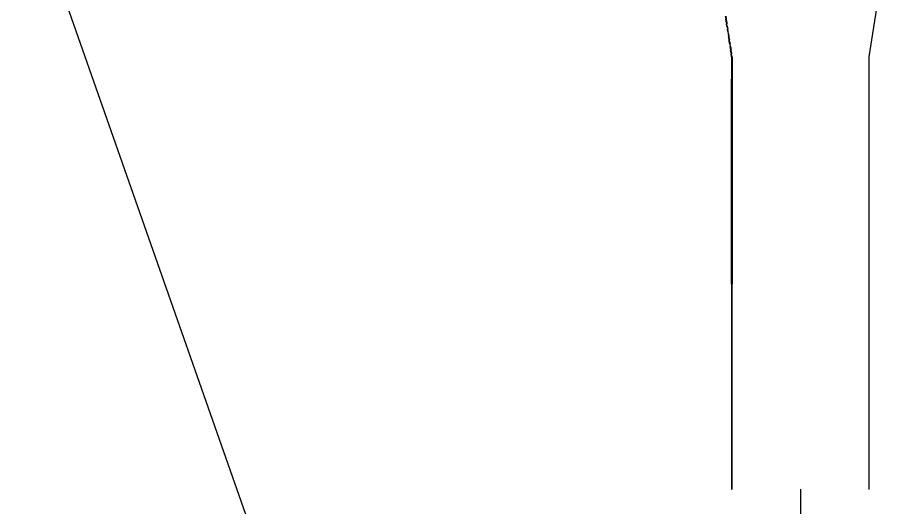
# Model space of a CAD drawing. Header units: metres. Extents: x 0.2 to 42.3, y 0.9 to 39.
# Drawn here: x 37.887 to 39.832, y 20.102 to 21.194 of the extents above; entities that cross this region are included whole.
import ezdxf

# ---------------------------------------------------------------- set-up
doc = ezdxf.new("R2010")
doc.units = ezdxf.units.M
doc.linetypes.add('BSA_LOGICAL_DASHED', pattern=[0.24, 0.12, -0.12])
for name, color, linetype in [('BSA_BRANCH_AXIS', 5, 'Continuous'), ('BSA_LOGICAL_DEVICE_AXIS', 8, 'BSA_LOGICAL_DASHED'), ('BSA_MATERIAL_SECTION', 7, 'Continuous')]:
    doc.layers.add(name, color=color, linetype=linetype)

msp = doc.modelspace()

# ---------------------------------------------------------------- linework, layer by layer
at = {"layer": 'BSA_BRANCH_AXIS'}
msp.add_lwpolyline([(39.0498, 19.2661), (38.8998, 19.2661, -0.318487), (38.6122, 19.4699), (37.988, 21.2488), (37.8871, 21.5364)], format="xyb", dxfattribs=at)
at = {"layer": 'BSA_LOGICAL_DEVICE_AXIS'}
msp.add_line((39.6316, 20.1424), (39.6316, 19.6629), dxfattribs=at)
at = {"layer": 'BSA_MATERIAL_SECTION'}
for p, q in [((39.8316, 21.4116), (39.784, 21.1068)), ((39.7848, 21.1068), (39.8324, 21.4116)), ((39.4643, 21.1971), (39.4652, 21.1914)), ((39.4651, 21.1971), (39.466, 21.1914)), ((39.4655, 21.1895), (39.4652, 21.1914)), ((39.4659, 21.187), (39.4655, 21.1895)), ((39.4661, 21.1858), (39.4659, 21.187)), ((39.4663, 21.1895), (39.466, 21.1914)), ((39.4667, 21.182), (39.4661, 21.1858)), ((39.4663, 21.1895), (39.4667, 21.187)), ((39.4667, 21.187), (39.4669, 21.1858)), ((39.4669, 21.1858), (39.4675, 21.182)), ((39.4667, 21.182), (39.467, 21.1801)), ((39.4679, 21.1745), (39.467, 21.1801)), ((39.4675, 21.182), (39.4678, 21.1801)), ((39.4687, 21.1745), (39.4678, 21.1801)), ((39.4679, 21.1745), (39.4689, 21.1679)), ((39.4687, 21.1745), (39.4697, 21.1679)), ((39.4696, 21.1632), (39.4689, 21.1679)), ((39.4704, 21.1632), (39.4697, 21.1679)), ((39.4696, 21.1632), (39.4705, 21.1576)), ((39.4713, 21.1576), (39.4704, 21.1632)), ((39.4705, 21.1576), (39.4715, 21.1513)), ((39.4713, 21.1576), (39.4723, 21.1513)), ((39.4717, 21.1502), (39.4715, 21.1513)), ((39.4717, 21.1502), (39.4719, 21.1483)), ((39.4721, 21.1472), (39.4719, 21.1483)), ((39.4721, 21.1472), (39.4723, 21.1463)), ((39.4723, 21.1513), (39.4725, 21.1502)), ((39.4727, 21.1483), (39.4725, 21.1502)), ((39.4727, 21.1483), (39.4729, 21.1472)), ((39.4731, 21.1463), (39.4729, 21.1472)), ((39.4723, 21.1463), (39.4725, 21.1449)), ((39.4726, 21.1444), (39.4725, 21.1449)), ((39.4731, 21.1406), (39.4726, 21.1444)), ((39.4733, 21.1449), (39.4731, 21.1463)), ((39.4735, 21.1381), (39.4731, 21.1406)), ((39.4733, 21.1449), (39.4734, 21.1444)), ((39.4739, 21.1406), (39.4734, 21.1444)), ((39.4737, 21.1369), (39.4735, 21.1381)), ((39.4741, 21.1344), (39.4737, 21.1369)), ((39.4739, 21.1406), (39.4743, 21.1381)), ((39.4741, 21.1344), (39.4749, 21.1293)), ((39.4743, 21.1381), (39.4745, 21.1369)), ((39.4745, 21.1369), (39.4749, 21.1344)), ((39.4757, 21.1293), (39.4749, 21.1344)), ((39.4755, 21.1256), (39.4749, 21.1293)), ((39.4757, 21.1293), (39.4763, 21.1256)), ((39.4758, 21.1237), (39.4755, 21.1256)), ((39.4758, 21.1237), (39.4762, 21.1212)), ((39.4767, 21.1181), (39.4762, 21.1212)), ((39.4763, 21.1256), (39.4766, 21.1237)), ((39.4766, 21.1237), (39.477, 21.1212)), ((39.4773, 21.1143), (39.4767, 21.1181)), ((39.4775, 21.1181), (39.477, 21.1212)), ((39.4773, 21.1143), (39.4776, 21.1124)), ((39.4775, 21.1181), (39.4781, 21.1143)), ((39.4784, 21.1068), (39.4776, 21.1124)), ((39.4781, 21.1143), (39.4784, 21.1124)), ((39.4792, 21.1068), (39.4784, 21.1124)), ((39.4784, 21.1068), (39.4784, 21.0568)), ((39.4792, 21.1068), (39.4792, 21.0568)), ((39.784, 21.1068), (39.784, 21.0568)), ((39.7848, 21.0568), (39.7848, 21.1068)), ((39.4784, 21.0568), (39.4788, 21.0568)), ((39.4784, 20.5996), (39.4784, 21.0568)), ((39.4788, 21.0568), (39.4784, 21.0568)), ((39.4792, 21.0568), (39.4788, 21.0568)), ((39.4788, 21.0568), (39.4792, 21.0568)), ((39.4792, 21.0568), (39.4792, 20.5996)), ((39.784, 21.0568), (39.7848, 21.0568)), ((39.784, 21.0568), (39.784, 20.1424)), ((39.7848, 21.0568), (39.784, 21.0568)), ((39.7848, 20.1424), (39.7848, 21.0568)), ((39.4784, 20.5996), (39.4784, 20.1424)), ((39.4792, 20.1424), (39.4792, 20.5996)), ((39.4784, 20.1424), (39.4788, 20.1424)), ((39.4792, 20.1424), (39.4788, 20.1424)), ((39.784, 20.1424), (39.7848, 20.1424))]:
    msp.add_line(p, q, dxfattribs=at)

doc.saveas('drawing.dxf')
